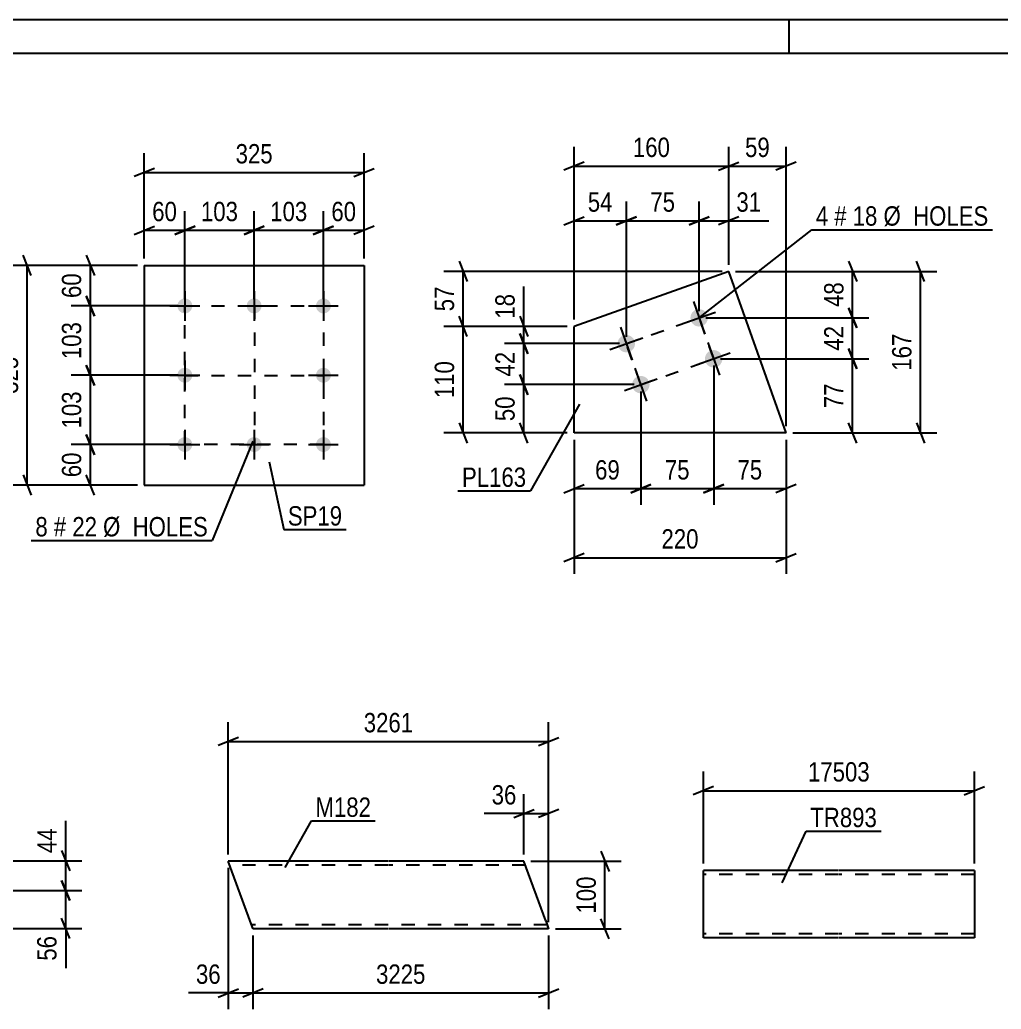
# Model space of a CAD drawing. Header units: millimetres. Extents: x 0 to 420, y 0 to 297.
# Drawn here: x 96.2 to 241.4, y 150.7 to 297 of the extents above; entities that cross this region are included whole.
import ezdxf

# ---------------------------------------------------------------- set-up
doc = ezdxf.new("R2010")
doc.units = ezdxf.units.MM
doc.linetypes.add('DXK_LINE_DOT2', pattern=[3.9198, 1.9599, -1.9599])
doc.styles.add('Arial Narrow', font='ARIALN.TTF', dxfattribs={"height": 0.2})

# ---------------------------------------------------------------- blocks, each defined once
blk = doc.blocks.new('Unknown-203762959-1135')
at = {"color": 5, "linetype": 'Continuous'}
for p, q in [((420, 297), (0, 297)), ((210, 292), (210, 297)), ((415, 292), (5, 292))]:
    blk.add_line(p, q, dxfattribs=at)
blk = doc.blocks.new('Bolt-203762959-3036 - 3002')
at = {"linetype": 'Continuous'}
for points in [[(120.64, 255.79, -1), (120.64, 253.59, -1)], [(130.89, 255.79, -1), (130.89, 253.59, -1)], [(141.14, 255.79, -1), (141.14, 253.59, -1)], [(120.64, 245.54, -1), (120.64, 243.34, -1)], [(141.14, 245.54, -1), (141.14, 243.34, -1)], [(120.64, 235.29, -1), (120.64, 233.09, -1)], [(130.89, 235.29, -1), (130.89, 233.09, -1)], [(141.14, 235.29, -1), (141.14, 233.09, -1)]]:
    blk.add_hatch(color=1, dxfattribs=at).paths.add_polyline_path(points)
at = {"color": 1, "linetype": 'Continuous'}
for p, q in [((120.64, 256.89), (120.64, 252.49)), ((130.89, 256.89), (130.89, 252.49)), ((141.14, 256.89), (141.14, 252.49)), ((118.44, 254.69), (122.84, 254.69)), ((128.69, 254.69), (133.09, 254.69)), ((138.94, 254.69), (143.34, 254.69)), ((120.64, 246.64), (120.64, 242.24)), ((141.14, 246.64), (141.14, 242.24)), ((118.44, 244.44), (122.84, 244.44)), ((138.94, 244.44), (143.34, 244.44)), ((120.64, 236.39), (120.64, 231.99)), ((130.89, 236.39), (130.89, 231.99)), ((141.14, 236.39), (141.14, 231.99)), ((118.44, 234.19), (122.84, 234.19)), ((128.69, 234.19), (133.09, 234.19)), ((138.94, 234.19), (143.34, 234.19))]:
    blk.add_line(p, q, dxfattribs=at)
blk = doc.blocks.new('Part-203762959-3051 - 3002')
at = {"color": 2, "linetype": 'Continuous'}
for p, q in [((114.64, 260.69), (114.64, 228.19)), ((114.64, 260.69), (147.14, 260.69)), ((147.14, 260.69), (147.14, 228.19)), ((114.64, 228.19), (147.14, 228.19))]:
    blk.add_line(p, q, dxfattribs=at)
blk = doc.blocks.new('Part-203762959-3608 - 3592')
at = {"color": 2, "linetype": 'Continuous'}
for p, q in [((130.58, 162.93), (127.06, 172.58)), ((150.7, 172.58), (127.06, 172.58)), ((170.8, 172.58), (150.8, 172.58)), ((174.01, 163.78), (170.8, 172.58)), ((130.67, 162.67), (130.58, 162.93)), ((130.7, 162.58), (130.67, 162.67)), ((150.7, 162.58), (130.7, 162.58)), ((174.44, 162.58), (150.8, 162.58)), ((174.01, 163.78), (174.44, 162.58))]:
    blk.add_line(p, q, dxfattribs=at)
at = {"color": 7, "linetype": 'DXK_LINE_DOT2'}
for p, q in [((150.7, 171.98), (127.28, 171.98)), ((171.02, 171.98), (150.8, 171.98)), ((150.7, 163.18), (130.49, 163.18)), ((174.23, 163.18), (150.8, 163.18)), ((174.41, 162.67), (174.32, 162.93)), ((174.44, 162.58), (174.41, 162.67))]:
    blk.add_line(p, q, dxfattribs=at)
blk = doc.blocks.new('Part-203762959-3174 - 3152')
at = {"color": 2, "linetype": 'Continuous'}
for p, q in [((217.33, 171.23), (197.33, 171.23)), ((197.33, 161.32), (197.33, 171.23)), ((237.43, 171.23), (217.43, 171.23)), ((237.43, 171.23), (237.43, 161.23)), ((197.33, 161.23), (197.33, 161.32)), ((217.33, 161.23), (197.33, 161.23)), ((237.43, 161.23), (217.43, 161.23))]:
    blk.add_line(p, q, dxfattribs=at)
at = {"color": 7, "linetype": 'DXK_LINE_DOT2'}
for p, q in [((237.43, 171.14), (237.43, 171.23)), ((217.33, 170.63), (197.33, 170.63)), ((237.43, 170.63), (217.43, 170.63)), ((197.33, 161.83), (197.33, 161.87)), ((217.33, 161.83), (197.33, 161.83)), ((237.43, 161.83), (217.43, 161.83)), ((237.43, 161.83), (237.43, 161.87))]:
    blk.add_line(p, q, dxfattribs=at)
blk = doc.blocks.new('Bolt-203762959-1985 - 1922')
at = {"linetype": 'Continuous'}
for points in [[(197.92, 253.36, -1), (195.49, 252.5, -1)], [(187.15, 249.54, -1), (184.72, 248.68, -1)], [(200.07, 247.3, -1), (197.64, 246.44, -1)], [(189.3, 243.48, -1), (186.87, 242.62, -1)]]:
    blk.add_hatch(color=1, dxfattribs=at).paths.add_polyline_path(points)
at = {"color": 1, "linetype": 'Continuous'}
for p, q in [((195.85, 255.35), (197.57, 250.51)), ((194.28, 252.07), (199.13, 253.79)), ((185.08, 251.53), (186.79, 246.69)), ((183.51, 248.25), (188.36, 249.97)), ((198, 249.29), (199.72, 244.45)), ((196.43, 246.01), (201.28, 247.73)), ((187.22, 245.47), (188.94, 240.63)), ((185.66, 242.19), (190.51, 243.91))]:
    blk.add_line(p, q, dxfattribs=at)
blk = doc.blocks.new('Part-203762959-2000 - 1922')
at = {"color": 2, "linetype": 'Continuous'}
for p, q in [((201.09, 259.79), (178.2, 251.67)), ((209.56, 235.91), (201.09, 259.79)), ((178.2, 235.91), (178.2, 251.67)), ((209.56, 235.91), (178.2, 235.91))]:
    blk.add_line(p, q, dxfattribs=at)
blk = doc.blocks.new('Rectangle-203762959-3138 - 3002')
at = {"color": 1, "linetype": 'DXK_LINE_DOT2'}
blk.add_lwpolyline([(120.64, 254.69), (141.14, 254.69), (141.14, 234.19), (120.64, 234.19), (120.64, 254.69)], close=True, dxfattribs=at)
blk = doc.blocks.new('Line-203762959-2173 - 1922')
at = {"color": 1, "linetype": 'DXK_LINE_DOT2'}
blk.add_line((185.94, 249.11), (196.71, 252.93), dxfattribs=at)
blk = doc.blocks.new('Line-203762959-3124 - 3002')
at = {"color": 1, "linetype": 'DXK_LINE_DOT2'}
blk.add_line((130.94, 254.69), (130.94, 234.19), dxfattribs=at)
blk = doc.blocks.new('Line-203762959-2166 - 1922')
at = {"color": 1, "linetype": 'DXK_LINE_DOT2'}
blk.add_line((198.86, 246.87), (196.71, 252.93), dxfattribs=at)
blk = doc.blocks.new('Line-203762959-3131 - 3002')
at = {"color": 1, "linetype": 'DXK_LINE_DOT2'}
blk.add_line((120.64, 244.39), (141.14, 244.39), dxfattribs=at)
blk = doc.blocks.new('Line-203762959-2159 - 1922')
at = {"color": 1, "linetype": 'DXK_LINE_DOT2'}
blk.add_line((188.08, 243.05), (198.86, 246.87), dxfattribs=at)
blk = doc.blocks.new('Line-203762959-2151 - 1922')
at = {"color": 1, "linetype": 'DXK_LINE_DOT2'}
blk.add_line((188.08, 243.05), (185.94, 249.11), dxfattribs=at)
blk = doc.blocks.new('StraightDimension-203762959-3089 - 3002')
at = {"color": 7, "linetype": 'Continuous'}
for p, q in [((114.64, 261.69), (114.64, 268.72)), ((120.64, 255.69), (120.64, 268.72)), ((113.14, 265.27), (116.14, 266.47)), ((122.14, 266.47), (119.14, 265.27)), ((114.64, 265.87), (120.64, 265.87))]:
    blk.add_line(p, q, dxfattribs=at)
at = {"color": 0}
blk.add_wipeout([(120.07, 266.62), (120.07, 270.82), (115.21, 270.82), (115.21, 266.62)], dxfattribs=at)
at = {"color": 3, "style": 'Arial Narrow'}
blk.add_text('60', height=2.863, dxfattribs=at).set_placement((115.81, 267.22))
blk = doc.blocks.new('StraightDimension-203762959-3053 - 3002')
at = {"color": 7, "linetype": 'Continuous'}
for p, q in [((97.92, 259.19), (96.72, 262.19)), ((113.64, 260.69), (94.47, 260.69)), ((97.32, 228.19), (97.32, 260.69)), ((96.72, 229.69), (97.92, 226.69)), ((113.64, 228.19), (94.47, 228.19))]:
    blk.add_line(p, q, dxfattribs=at)
at = {"color": 0}
blk.add_wipeout([(96.57, 247.78), (92.37, 247.78), (92.37, 241.1), (96.57, 241.1)], dxfattribs=at)
at = {"color": 3, "style": 'Arial Narrow'}
blk.add_text('325', height=2.863, rotation=90.0002, dxfattribs=at).set_placement((95.97, 241.7))
blk = doc.blocks.new('StraightDimension-203762959-3109 - 3002')
at = {"color": 7, "linetype": 'Continuous'}
for p, q in [((130.89, 255.69), (130.89, 268.72)), ((141.14, 255.69), (141.14, 268.72)), ((129.39, 265.27), (132.39, 266.47)), ((142.64, 266.47), (139.64, 265.27)), ((130.89, 265.87), (141.14, 265.87))]:
    blk.add_line(p, q, dxfattribs=at)
at = {"color": 0}
blk.add_wipeout([(139.35, 266.62), (139.35, 270.82), (132.67, 270.82), (132.67, 266.62)], dxfattribs=at)
at = {"color": 3, "style": 'Arial Narrow'}
blk.add_text('103', height=2.863, dxfattribs=at).set_placement((133.27, 267.22))
blk = doc.blocks.new('StraightDimension-203762959-3064 - 3002')
at = {"color": 7, "linetype": 'Continuous'}
for p, q in [((106.06, 245.94), (107.26, 242.94)), ((119.64, 244.44), (103.81, 244.44)), ((106.66, 234.19), (106.66, 244.44)), ((107.26, 232.69), (106.06, 235.69)), ((119.64, 234.19), (103.81, 234.19))]:
    blk.add_line(p, q, dxfattribs=at)
at = {"color": 0}
blk.add_wipeout([(105.91, 242.66), (101.71, 242.66), (101.71, 235.97), (105.91, 235.97)], dxfattribs=at)
at = {"color": 3, "style": 'Arial Narrow'}
blk.add_text('103', height=2.863, rotation=90.0002, dxfattribs=at).set_placement((105.31, 236.57))
blk = doc.blocks.new('StraightDimension-203762959-3066 - 3002')
at = {"color": 7, "linetype": 'Continuous'}
for p, q in [((106.06, 256.19), (107.26, 253.19)), ((119.64, 254.69), (103.81, 254.69)), ((106.66, 244.44), (106.66, 254.69)), ((107.26, 242.94), (106.06, 245.94)), ((119.64, 244.44), (103.81, 244.44))]:
    blk.add_line(p, q, dxfattribs=at)
at = {"color": 0}
blk.add_wipeout([(105.91, 252.91), (101.71, 252.91), (101.71, 246.22), (105.91, 246.22)], dxfattribs=at)
at = {"color": 3, "style": 'Arial Narrow'}
blk.add_text('103', height=2.863, rotation=90.0002, dxfattribs=at).set_placement((105.31, 246.82))
blk = doc.blocks.new('StraightDimension-203762959-3068 - 3002')
at = {"color": 7, "linetype": 'Continuous'}
for p, q in [((106.06, 262.19), (107.26, 259.19)), ((113.64, 260.69), (103.81, 260.69)), ((106.66, 254.69), (106.66, 260.69)), ((107.26, 253.19), (106.06, 256.19)), ((119.64, 254.69), (103.81, 254.69))]:
    blk.add_line(p, q, dxfattribs=at)
at = {"color": 0}
blk.add_wipeout([(105.91, 260.12), (101.71, 260.12), (101.71, 255.26), (105.91, 255.26)], dxfattribs=at)
at = {"color": 3, "style": 'Arial Narrow'}
blk.add_text('60', height=2.863, rotation=90.0002, dxfattribs=at).set_placement((105.31, 255.86))
blk = doc.blocks.new('StraightDimension-203762959-3078 - 3002')
at = {"color": 7, "linetype": 'Continuous'}
for p, q in [((106.06, 235.69), (107.26, 232.69)), ((119.64, 234.19), (103.81, 234.19)), ((106.66, 228.19), (106.66, 234.19)), ((107.26, 226.69), (106.06, 229.69)), ((113.64, 228.19), (103.81, 228.19))]:
    blk.add_line(p, q, dxfattribs=at)
at = {"color": 0}
blk.add_wipeout([(105.91, 233.62), (101.71, 233.62), (101.71, 228.76), (105.91, 228.76)], dxfattribs=at)
at = {"color": 3, "style": 'Arial Narrow'}
blk.add_text('60', height=2.863, rotation=90.0002, dxfattribs=at).set_placement((105.31, 229.36))
blk = doc.blocks.new('StraightDimension-203762959-3099 - 3002')
at = {"color": 7, "linetype": 'Continuous'}
for p, q in [((141.14, 255.69), (141.14, 268.72)), ((147.14, 261.69), (147.14, 268.72)), ((139.64, 265.27), (142.64, 266.47)), ((148.64, 266.47), (145.64, 265.27)), ((141.14, 265.87), (147.14, 265.87))]:
    blk.add_line(p, q, dxfattribs=at)
at = {"color": 0}
blk.add_wipeout([(146.57, 266.62), (146.57, 270.82), (141.71, 270.82), (141.71, 266.62)], dxfattribs=at)
at = {"color": 3, "style": 'Arial Narrow'}
blk.add_text('60', height=2.863, dxfattribs=at).set_placement((142.31, 267.22))
blk = doc.blocks.new('StraightDimension-203762959-3111 - 3002')
at = {"color": 7, "linetype": 'Continuous'}
for p, q in [((120.64, 255.69), (120.64, 268.72)), ((130.89, 255.69), (130.89, 268.72)), ((119.14, 265.27), (122.14, 266.47)), ((132.39, 266.47), (129.39, 265.27)), ((120.64, 265.87), (130.89, 265.87))]:
    blk.add_line(p, q, dxfattribs=at)
at = {"color": 0}
blk.add_wipeout([(129.1, 266.62), (129.1, 270.82), (122.42, 270.82), (122.42, 266.62)], dxfattribs=at)
at = {"color": 3, "style": 'Arial Narrow'}
blk.add_text('103', height=2.863, dxfattribs=at).set_placement((123.02, 267.22))
blk = doc.blocks.new('StraightDimension-203762959-3114 - 3002')
at = {"color": 7, "linetype": 'Continuous'}
for p, q in [((114.64, 261.69), (114.64, 277.26)), ((147.14, 261.69), (147.14, 277.26)), ((116.14, 275.01), (113.14, 273.81)), ((114.64, 274.41), (147.14, 274.41)), ((145.64, 273.81), (148.64, 275.01))]:
    blk.add_line(p, q, dxfattribs=at)
at = {"color": 0}
blk.add_wipeout([(134.23, 275.16), (134.23, 279.36), (127.55, 279.36), (127.55, 275.16)], dxfattribs=at)
at = {"color": 3, "style": 'Arial Narrow'}
blk.add_text('325', height=2.863, dxfattribs=at).set_placement((128.15, 275.76))
blk = doc.blocks.new('StraightDimension-203762959-3611 - 3592')
at = {"color": 7, "linetype": 'Continuous'}
for p, q in [((182.18, 174.08), (183.38, 171.08)), ((171.8, 172.58), (185.18, 172.58)), ((182.78, 162.58), (182.78, 172.58)), ((183.38, 161.08), (182.18, 164.08)), ((175.44, 162.58), (185.18, 162.58))]:
    blk.add_line(p, q, dxfattribs=at)
at = {"color": 0}
blk.add_wipeout([(182.03, 170.92), (177.83, 170.92), (177.83, 164.24), (182.03, 164.24)], dxfattribs=at)
at = {"color": 3, "style": 'Arial Narrow'}
blk.add_text('100', height=2.863, rotation=90.0002, dxfattribs=at).set_placement((181.43, 164.84))
blk = doc.blocks.new('StraightDimension-203762959-3703 - 3592')
at = {"color": 7, "linetype": 'Continuous'}
for p, q in [((127.06, 171.58), (127.06, 150.7)), ((130.7, 161.58), (130.7, 150.7)), ((125.56, 152.5), (128.56, 153.7)), ((132.2, 153.7), (129.2, 152.5)), ((127.06, 153.1), (121.16, 153.1)), ((127.06, 153.1), (121.16, 153.1)), ((127.06, 153.1), (130.7, 153.1))]:
    blk.add_line(p, q, dxfattribs=at)
at = {"color": 0}
blk.add_wipeout([(126.54, 153.85), (126.54, 158.05), (121.68, 158.05), (121.68, 153.85)], dxfattribs=at)
at = {"color": 3, "style": 'Arial Narrow'}
blk.add_text('36', height=2.863, dxfattribs=at).set_placement((122.28, 154.45))
blk = doc.blocks.new('StraightDimension-203762959-3639 - 3592')
at = {"color": 7, "linetype": 'Continuous'}
for p, q in [((170.8, 173.58), (170.8, 182.47)), ((174.44, 163.58), (174.44, 182.47)), ((169.3, 179.02), (172.3, 180.22)), ((175.94, 180.22), (172.94, 179.02)), ((170.8, 179.62), (164.9, 179.62)), ((170.8, 179.62), (164.9, 179.62)), ((170.8, 179.62), (174.44, 179.62))]:
    blk.add_line(p, q, dxfattribs=at)
at = {"color": 0}
blk.add_wipeout([(170.28, 180.37), (170.28, 184.57), (165.42, 184.57), (165.42, 180.37)], dxfattribs=at)
at = {"color": 3, "style": 'Arial Narrow'}
blk.add_text('36', height=2.863, dxfattribs=at).set_placement((166.02, 180.97))
blk = doc.blocks.new('StraightDimension-203762959-3674 - 3592')
at = {"color": 7, "linetype": 'Continuous'}
for p, q in [((127.06, 173.58), (127.06, 193.14)), ((174.44, 163.58), (174.44, 193.14)), ((128.56, 190.89), (125.56, 189.69)), ((127.06, 190.29), (174.44, 190.29)), ((172.94, 189.69), (175.94, 190.89))]:
    blk.add_line(p, q, dxfattribs=at)
at = {"color": 0}
blk.add_wipeout([(155.01, 191.04), (155.01, 195.24), (146.5, 195.24), (146.5, 191.04)], dxfattribs=at)
at = {"color": 3, "style": 'Arial Narrow'}
blk.add_text('3261', height=2.863, dxfattribs=at).set_placement((147.1, 191.64))
blk = doc.blocks.new('StraightDimension-203762959-3685 - 3592')
at = {"color": 7, "linetype": 'Continuous'}
for p, q in [((130.7, 161.58), (130.7, 150.7)), ((174.44, 161.58), (174.44, 150.7)), ((132.2, 153.7), (129.2, 152.5)), ((172.94, 152.5), (175.94, 153.7)), ((130.7, 153.1), (174.44, 153.1))]:
    blk.add_line(p, q, dxfattribs=at)
at = {"color": 0}
blk.add_wipeout([(156.83, 153.85), (156.83, 158.05), (148.32, 158.05), (148.32, 153.85)], dxfattribs=at)
at = {"color": 3, "style": 'Arial Narrow'}
blk.add_text('3225', height=2.863, dxfattribs=at).set_placement((148.92, 154.45))
blk = doc.blocks.new('StraightDimension-203762959-3177 - 3152')
at = {"color": 7, "linetype": 'Continuous'}
for p, q in [((197.33, 172.23), (197.33, 185.86)), ((237.43, 172.23), (237.43, 185.86)), ((198.83, 183.61), (195.83, 182.41)), ((197.33, 183.01), (237.43, 183.01)), ((235.93, 182.41), (238.93, 183.61))]:
    blk.add_line(p, q, dxfattribs=at)
at = {"color": 0}
blk.add_wipeout([(222.55, 183.76), (222.55, 187.96), (212.21, 187.96), (212.21, 183.76)], dxfattribs=at)
at = {"color": 3, "style": 'Arial Narrow'}
blk.add_text('17503', height=2.863, dxfattribs=at).set_placement((212.81, 184.36))
blk = doc.blocks.new('StraightDimension-203762959-2120 - 1922')
at = {"color": 7, "linetype": 'Continuous'}
for p, q in [((218.81, 261.29), (220.01, 258.29)), ((202.09, 259.79), (221.81, 259.79)), ((219.41, 252.93), (219.41, 259.79)), ((220.01, 251.43), (218.81, 254.43)), ((197.71, 252.93), (221.81, 252.93))]:
    blk.add_line(p, q, dxfattribs=at)
at = {"color": 0}
blk.add_wipeout([(218.66, 258.79), (214.46, 258.79), (214.46, 253.93), (218.66, 253.93)], dxfattribs=at)
at = {"color": 3, "style": 'Arial Narrow'}
blk.add_text('48', height=2.863, rotation=90.0002, dxfattribs=at).set_placement((218.06, 254.53))
blk = doc.blocks.new('StraightDimension-203762959-2095 - 1922')
at = {"color": 7, "linetype": 'Continuous'}
for p, q in [((178.2, 252.67), (178.2, 278.21)), ((201.09, 260.79), (201.09, 278.21)), ((179.7, 275.96), (176.7, 274.76)), ((178.2, 275.36), (201.09, 275.36)), ((199.59, 274.76), (202.59, 275.96))]:
    blk.add_line(p, q, dxfattribs=at)
at = {"color": 0}
blk.add_wipeout([(192.99, 276.11), (192.99, 280.31), (186.31, 280.31), (186.31, 276.11)], dxfattribs=at)
at = {"color": 3, "style": 'Arial Narrow'}
blk.add_text('160', height=2.863, dxfattribs=at).set_placement((186.91, 276.71))
blk = doc.blocks.new('StraightDimension-203762959-2087 - 1922')
at = {"color": 7, "linetype": 'Continuous'}
for p, q in [((201.09, 260.79), (201.09, 278.21)), ((209.56, 236.91), (209.56, 278.21)), ((199.59, 274.76), (202.59, 275.96)), ((201.09, 275.36), (209.56, 275.36)), ((211.06, 275.96), (208.06, 274.76))]:
    blk.add_line(p, q, dxfattribs=at)
at = {"color": 0}
blk.add_wipeout([(207.76, 276.11), (207.76, 280.31), (202.9, 280.31), (202.9, 276.11)], dxfattribs=at)
at = {"color": 3, "style": 'Arial Narrow'}
blk.add_text('59', height=2.863, dxfattribs=at).set_placement((203.5, 276.71))
blk = doc.blocks.new('StraightDimension-203762959-2002 - 1922')
at = {"color": 7, "linetype": 'Continuous'}
for p, q in [((196.71, 253.93), (196.71, 270.12)), ((201.09, 260.79), (201.09, 270.12)), ((195.21, 266.67), (198.21, 267.87)), ((202.59, 267.87), (199.59, 266.67)), ((196.71, 267.27), (201.09, 267.27)), ((201.09, 267.27), (207, 267.27)), ((201.09, 267.27), (207, 267.27))]:
    blk.add_line(p, q, dxfattribs=at)
at = {"color": 0}
blk.add_wipeout([(206.47, 268.02), (206.47, 272.22), (201.62, 272.22), (201.62, 268.02)], dxfattribs=at)
at = {"color": 3, "style": 'Arial Narrow'}
blk.add_text('31', height=2.863, dxfattribs=at).set_placement((202.22, 268.62))
blk = doc.blocks.new('StraightDimension-203762959-2017 - 1922')
at = {"color": 7, "linetype": 'Continuous'}
for p, q in [((185.94, 250.11), (185.94, 270.12)), ((196.71, 253.93), (196.71, 270.12)), ((184.44, 266.67), (187.44, 267.87)), ((198.21, 267.87), (195.21, 266.67)), ((185.94, 267.27), (196.71, 267.27))]:
    blk.add_line(p, q, dxfattribs=at)
at = {"color": 0}
blk.add_wipeout([(193.75, 268.02), (193.75, 272.22), (188.89, 272.22), (188.89, 268.02)], dxfattribs=at)
at = {"color": 3, "style": 'Arial Narrow'}
blk.add_text('75', height=2.863, dxfattribs=at).set_placement((189.49, 268.62))
blk = doc.blocks.new('StraightDimension-203762959-2027 - 1922')
at = {"color": 7, "linetype": 'Continuous'}
for p, q in [((178.2, 252.67), (178.2, 270.12)), ((185.94, 250.11), (185.94, 270.12)), ((176.7, 266.67), (179.7, 267.87)), ((187.44, 267.87), (184.44, 266.67)), ((178.2, 267.27), (185.94, 267.27))]:
    blk.add_line(p, q, dxfattribs=at)
at = {"color": 0}
blk.add_wipeout([(184.5, 268.02), (184.5, 272.22), (179.64, 272.22), (179.64, 268.02)], dxfattribs=at)
at = {"color": 3, "style": 'Arial Narrow'}
blk.add_text('54', height=2.863, dxfattribs=at).set_placement((180.24, 268.62))
blk = doc.blocks.new('StraightDimension-203762959-2038 - 1922')
at = {"color": 7, "linetype": 'Continuous'}
for p, q in [((188.08, 242.05), (188.08, 225.27)), ((178.2, 234.91), (178.2, 225.27)), ((176.7, 227.07), (179.7, 228.27)), ((189.58, 228.27), (186.58, 227.07)), ((178.2, 227.67), (188.08, 227.67))]:
    blk.add_line(p, q, dxfattribs=at)
at = {"color": 0}
blk.add_wipeout([(185.57, 228.42), (185.57, 232.62), (180.72, 232.62), (180.72, 228.42)], dxfattribs=at)
at = {"color": 3, "style": 'Arial Narrow'}
blk.add_text('69', height=2.863, dxfattribs=at).set_placement((181.32, 229.02))
blk = doc.blocks.new('StraightDimension-203762959-2137 - 1922')
at = {"color": 7, "linetype": 'Continuous'}
for p, q in [((170.17, 250.61), (171.37, 247.61)), ((184.94, 249.11), (167.92, 249.11)), ((170.77, 243.05), (170.77, 249.11)), ((171.37, 241.55), (170.17, 244.55)), ((187.08, 243.05), (167.92, 243.05))]:
    blk.add_line(p, q, dxfattribs=at)
at = {"color": 0}
blk.add_wipeout([(170.02, 248.51), (165.82, 248.51), (165.82, 243.65), (170.02, 243.65)], dxfattribs=at)
at = {"color": 3, "style": 'Arial Narrow'}
blk.add_text('42', height=2.863, rotation=90.0002, dxfattribs=at).set_placement((169.42, 244.25))
blk = doc.blocks.new('StraightDimension-203762959-2044 - 1922')
at = {"color": 7, "linetype": 'Continuous'}
for p, q in [((198.86, 245.87), (198.86, 225.27)), ((188.08, 242.05), (188.08, 225.27)), ((186.58, 227.07), (189.58, 228.27)), ((200.36, 228.27), (197.36, 227.07)), ((188.08, 227.67), (198.86, 227.67))]:
    blk.add_line(p, q, dxfattribs=at)
at = {"color": 0}
blk.add_wipeout([(195.9, 228.42), (195.9, 232.62), (191.04, 232.62), (191.04, 228.42)], dxfattribs=at)
at = {"color": 3, "style": 'Arial Narrow'}
blk.add_text('75', height=2.863, dxfattribs=at).set_placement((191.64, 229.02))
blk = doc.blocks.new('StraightDimension-203762959-2052 - 1922')
at = {"color": 7, "linetype": 'Continuous'}
for p, q in [((198.86, 245.87), (198.86, 225.27)), ((209.56, 234.91), (209.56, 225.27)), ((197.36, 227.07), (200.36, 228.27)), ((211.06, 228.27), (208.06, 227.07)), ((198.86, 227.67), (209.56, 227.67))]:
    blk.add_line(p, q, dxfattribs=at)
at = {"color": 0}
blk.add_wipeout([(206.64, 228.42), (206.64, 232.62), (201.78, 232.62), (201.78, 228.42)], dxfattribs=at)
at = {"color": 3, "style": 'Arial Narrow'}
blk.add_text('75', height=2.863, dxfattribs=at).set_placement((202.38, 229.02))
blk = doc.blocks.new('StraightDimension-203762959-2060 - 1922')
at = {"color": 7, "linetype": 'Continuous'}
for p, q in [((230.06, 258.29), (228.86, 261.29)), ((202.09, 259.79), (231.86, 259.79)), ((229.46, 235.91), (229.46, 259.79)), ((228.86, 237.41), (230.06, 234.41)), ((210.56, 235.91), (231.86, 235.91))]:
    blk.add_line(p, q, dxfattribs=at)
at = {"color": 0}
blk.add_wipeout([(228.71, 251.19), (224.51, 251.19), (224.51, 244.51), (228.71, 244.51)], dxfattribs=at)
at = {"color": 3, "style": 'Arial Narrow'}
blk.add_text('167', height=2.863, rotation=90.0002, dxfattribs=at).set_placement((228.11, 245.11))
blk = doc.blocks.new('StraightDimension-203762959-2067 - 1922')
at = {"color": 7, "linetype": 'Continuous'}
for p, q in [((161.21, 261.29), (162.41, 258.29)), ((200.09, 259.79), (158.96, 259.79)), ((161.81, 251.67), (161.81, 259.79)), ((162.41, 250.17), (161.21, 253.17)), ((177.2, 251.67), (158.96, 251.67))]:
    blk.add_line(p, q, dxfattribs=at)
at = {"color": 0}
blk.add_wipeout([(161.06, 258.16), (156.86, 258.16), (156.86, 253.3), (161.06, 253.3)], dxfattribs=at)
at = {"color": 3, "style": 'Arial Narrow'}
blk.add_text('57', height=2.863, rotation=90.0002, dxfattribs=at).set_placement((160.46, 253.9))
blk = doc.blocks.new('StraightDimension-203762959-2075 - 1922')
at = {"color": 7, "linetype": 'Continuous'}
for p, q in [((162.41, 250.17), (161.21, 253.17)), ((177.2, 251.67), (158.96, 251.67)), ((161.81, 235.91), (161.81, 251.67)), ((161.21, 237.41), (162.41, 234.41)), ((177.2, 235.91), (158.96, 235.91))]:
    blk.add_line(p, q, dxfattribs=at)
at = {"color": 0}
blk.add_wipeout([(161.06, 247.13), (156.86, 247.13), (156.86, 240.45), (161.06, 240.45)], dxfattribs=at)
at = {"color": 3, "style": 'Arial Narrow'}
blk.add_text('110', height=2.863, rotation=90.0002, dxfattribs=at).set_placement((160.46, 241.05))
blk = doc.blocks.new('StraightDimension-203762959-2082 - 1922')
at = {"color": 7, "linetype": 'Continuous'}
for p, q in [((178.2, 234.91), (178.2, 215.06)), ((209.56, 234.91), (209.56, 215.06)), ((179.7, 218.06), (176.7, 216.86)), ((208.06, 216.86), (211.06, 218.06)), ((178.2, 217.46), (209.56, 217.46))]:
    blk.add_line(p, q, dxfattribs=at)
at = {"color": 0}
blk.add_wipeout([(197.23, 218.21), (197.23, 222.41), (190.54, 222.41), (190.54, 218.21)], dxfattribs=at)
at = {"color": 3, "style": 'Arial Narrow'}
blk.add_text('220', height=2.863, dxfattribs=at).set_placement((191.14, 218.81))
blk = doc.blocks.new('StraightDimension-203762959-2106 - 1922')
at = {"color": 7, "linetype": 'Continuous'}
for p, q in [((218.81, 248.37), (220.01, 245.37)), ((199.86, 246.87), (221.81, 246.87)), ((219.41, 235.91), (219.41, 246.87)), ((220.01, 234.41), (218.81, 237.41)), ((210.56, 235.91), (221.81, 235.91))]:
    blk.add_line(p, q, dxfattribs=at)
at = {"color": 0}
blk.add_wipeout([(218.66, 243.82), (214.46, 243.82), (214.46, 238.96), (218.66, 238.96)], dxfattribs=at)
at = {"color": 3, "style": 'Arial Narrow'}
blk.add_text('77', height=2.863, rotation=90.0002, dxfattribs=at).set_placement((218.06, 239.56))
blk = doc.blocks.new('StraightDimension-203762959-2112 - 1922')
at = {"color": 7, "linetype": 'Continuous'}
for p, q in [((218.81, 254.43), (220.01, 251.43)), ((197.71, 252.93), (221.81, 252.93)), ((219.41, 246.87), (219.41, 252.93)), ((220.01, 245.37), (218.81, 248.37)), ((199.86, 246.87), (221.81, 246.87))]:
    blk.add_line(p, q, dxfattribs=at)
at = {"color": 0}
blk.add_wipeout([(218.66, 252.33), (214.46, 252.33), (214.46, 247.47), (218.66, 247.47)], dxfattribs=at)
at = {"color": 3, "style": 'Arial Narrow'}
blk.add_text('42', height=2.863, rotation=90.0002, dxfattribs=at).set_placement((218.06, 248.07))
blk = doc.blocks.new('StraightDimension-203762959-2129 - 1922')
at = {"color": 7, "linetype": 'Continuous'}
for p, q in [((170.77, 251.67), (170.77, 257.58)), ((170.77, 251.67), (170.77, 257.58)), ((170.17, 253.17), (171.37, 250.17)), ((177.2, 251.67), (167.92, 251.67)), ((170.77, 249.11), (170.77, 251.67)), ((171.37, 247.61), (170.17, 250.61)), ((184.94, 249.11), (167.92, 249.11))]:
    blk.add_line(p, q, dxfattribs=at)
at = {"color": 0}
blk.add_wipeout([(170.02, 257.05), (165.82, 257.05), (165.82, 252.2), (170.02, 252.2)], dxfattribs=at)
at = {"color": 3, "style": 'Arial Narrow'}
blk.add_text('18', height=2.863, rotation=90.0002, dxfattribs=at).set_placement((169.42, 252.8))
blk = doc.blocks.new('StraightDimension-203762959-2145 - 1922')
at = {"color": 7, "linetype": 'Continuous'}
for p, q in [((170.17, 244.55), (171.37, 241.55)), ((187.08, 243.05), (167.92, 243.05)), ((170.77, 235.91), (170.77, 243.05)), ((171.37, 234.41), (170.17, 237.41)), ((177.2, 235.91), (167.92, 235.91))]:
    blk.add_line(p, q, dxfattribs=at)
at = {"color": 0}
blk.add_wipeout([(170.02, 241.91), (165.82, 241.91), (165.82, 237.05), (170.02, 237.05)], dxfattribs=at)
at = {"color": 3, "style": 'Arial Narrow'}
blk.add_text('50', height=2.863, rotation=90.0002, dxfattribs=at).set_placement((169.42, 237.65))
blk = doc.blocks.new('StraightDimension-203762959-8482 - 8389')
at = {"color": 7, "linetype": 'Continuous'}
for p, q in [((103.01, 172.65), (103.01, 178.56)), ((103.01, 172.65), (103.01, 178.56)), ((102.41, 174.15), (103.61, 171.15)), ((92.64, 172.65), (105.41, 172.65)), ((103.01, 168.25), (103.01, 172.65)), ((103.61, 166.75), (102.41, 169.75)), ((94.01, 168.25), (105.41, 168.25))]:
    blk.add_line(p, q, dxfattribs=at)
at = {"color": 0}
blk.add_wipeout([(102.26, 178.03), (98.06, 178.03), (98.06, 173.18), (102.26, 173.18)], dxfattribs=at)
at = {"color": 3, "style": 'Arial Narrow'}
blk.add_text('44', height=2.863, rotation=90.0002, dxfattribs=at).set_placement((101.66, 173.78))
blk = doc.blocks.new('StraightDimension-203762959-8458 - 8389')
at = {"color": 7, "linetype": 'Continuous'}
for p, q in [((102.41, 169.75), (103.61, 166.75)), ((94.01, 168.25), (105.41, 168.25)), ((103.01, 162.65), (103.01, 168.25)), ((103.61, 161.15), (102.41, 164.15)), ((86.67, 162.65), (105.41, 162.65)), ((103.01, 162.65), (103.01, 156.75)), ((103.01, 162.65), (103.01, 156.75))]:
    blk.add_line(p, q, dxfattribs=at)
at = {"color": 0}
blk.add_wipeout([(102.26, 162.13), (98.06, 162.13), (98.06, 157.27), (102.26, 157.27)], dxfattribs=at)
at = {"color": 3, "style": 'Arial Narrow'}
blk.add_text('56', height=2.863, rotation=90.0002, dxfattribs=at).set_placement((101.66, 157.87))
blk = doc.blocks.new('Mark-203762959-3032 - 3002')
at = {"color": 0}
for points in [[(100.36, 220.61), (100.36, 223.61), (98.53, 223.61), (98.53, 220.61)], [(103.09, 220.61), (103.09, 223.61), (101.26, 223.61), (101.26, 220.61)], [(107.64, 220.61), (107.64, 223.61), (103.99, 223.61), (103.99, 220.61)], [(124.07, 220.61), (124.07, 223.61), (108.54, 223.61), (108.54, 220.61)]]:
    blk.add_wipeout(points, dxfattribs=at)
for points in [[(100.36, 220.61), (100.36, 223.61), (98.53, 223.61), (98.53, 220.61)], [(103.09, 220.61), (103.09, 223.61), (101.26, 223.61), (101.26, 220.61)], [(107.64, 220.61), (107.64, 223.61), (103.99, 223.61), (103.99, 220.61)], [(124.07, 220.61), (124.07, 223.61), (108.54, 223.61), (108.54, 220.61)]]:
    blk.add_wipeout(points, dxfattribs=at)
at = {"color": 7, "linetype": 'Continuous'}
for p in [(130.7, 234.7), (97.93, 220.01)]:
    blk.add_line(p, (124.67, 220.01), dxfattribs=at)
at = {"color": 3, "style": 'Arial Narrow'}
for s, height, p in [('8', 2.86, (98.53, 220.61)), ('#', 2.86, (101.26, 220.61)), ('22', 2.863, (103.99, 220.61)), ('Ø  HOLES', 2.863, (108.54, 220.61))]:
    blk.add_text(s, height=height, dxfattribs=at).set_placement(p)
blk = doc.blocks.new('Mark-203762959-3047 - 3002')
at = {"color": 0}
blk.add_wipeout([(143.91, 222.21), (143.91, 225.21), (135.87, 225.21), (135.87, 222.21)], dxfattribs=at)
blk.add_wipeout([(143.91, 222.21), (143.91, 225.21), (135.87, 225.21), (135.87, 222.21)], dxfattribs=at)
at = {"color": 30, "linetype": 'Continuous'}
for p, q in [((133.12, 231.64), (135.27, 221.61)), ((135.27, 221.61), (144.51, 221.61))]:
    blk.add_line(p, q, dxfattribs=at)
at = {"color": 3, "style": 'Arial Narrow'}
blk.add_text('SP19', height=2.863, dxfattribs=at).set_placement((135.87, 222.21))
blk = doc.blocks.new('Mark-203762959-3604 - 3592')
at = {"color": 0}
blk.add_wipeout([(148.18, 179.14), (148.18, 182.14), (139.96, 182.14), (139.96, 179.14)], dxfattribs=at)
blk.add_wipeout([(148.18, 179.14), (148.18, 182.14), (139.96, 182.14), (139.96, 179.14)], dxfattribs=at)
at = {"color": 30, "linetype": 'Continuous'}
for p, q in [((135.48, 171.65), (139.36, 178.54)), ((139.36, 178.54), (148.78, 178.54))]:
    blk.add_line(p, q, dxfattribs=at)
at = {"color": 3, "style": 'Arial Narrow'}
blk.add_text('M182', height=2.863, dxfattribs=at).set_placement((139.96, 179.14))
blk = doc.blocks.new('Mark-203762959-3170 - 3152')
at = {"color": 0}
blk.add_wipeout([(223.01, 177.62), (223.01, 180.62), (213.15, 180.62), (213.15, 177.62)], dxfattribs=at)
blk.add_wipeout([(223.01, 177.62), (223.01, 180.62), (213.15, 180.62), (213.15, 177.62)], dxfattribs=at)
at = {"color": 30, "linetype": 'Continuous'}
for p, q in [((208.98, 169.37), (212.55, 177.02)), ((212.55, 177.02), (223.61, 177.02))]:
    blk.add_line(p, q, dxfattribs=at)
at = {"color": 3, "style": 'Arial Narrow'}
blk.add_text('TR893', height=2.863, dxfattribs=at).set_placement((213.15, 177.62))
blk = doc.blocks.new('Mark-203762959-1981 - 1922')
at = {"color": 0}
for points in [[(215.79, 266.56), (215.79, 269.56), (213.97, 269.56), (213.97, 266.56)], [(218.52, 266.56), (218.52, 269.56), (216.69, 269.56), (216.69, 266.56)], [(223.08, 266.56), (223.08, 269.56), (219.42, 269.56), (219.42, 266.56)], [(239.51, 266.56), (239.51, 269.56), (223.98, 269.56), (223.98, 266.56)]]:
    blk.add_wipeout(points, dxfattribs=at)
for points in [[(215.79, 266.56), (215.79, 269.56), (213.97, 269.56), (213.97, 266.56)], [(218.52, 266.56), (218.52, 269.56), (216.69, 269.56), (216.69, 266.56)], [(223.08, 266.56), (223.08, 269.56), (219.42, 269.56), (219.42, 266.56)], [(239.51, 266.56), (239.51, 269.56), (223.98, 269.56), (223.98, 266.56)]]:
    blk.add_wipeout(points, dxfattribs=at)
at = {"color": 7, "linetype": 'Continuous'}
for p, q in [((196.71, 252.93), (213.37, 265.96)), ((213.37, 265.96), (240.11, 265.96))]:
    blk.add_line(p, q, dxfattribs=at)
at = {"color": 3, "style": 'Arial Narrow'}
for s, height, p in [('4', 2.86, (213.97, 266.56)), ('#', 2.86, (216.69, 266.56)), ('18', 2.863, (219.42, 266.56)), ('Ø  HOLES', 2.863, (223.98, 266.56))]:
    blk.add_text(s, height=height, dxfattribs=at).set_placement(p)
blk = doc.blocks.new('Mark-203762959-1996 - 1922')
at = {"color": 0}
blk.add_wipeout([(171.14, 227.93), (171.14, 230.93), (161.63, 230.93), (161.63, 227.93)], dxfattribs=at)
blk.add_wipeout([(171.14, 227.93), (171.14, 230.93), (161.63, 230.93), (161.63, 227.93)], dxfattribs=at)
at = {"color": 30, "linetype": 'Continuous'}
for p in [(179.01, 240.14), (161.03, 227.33)]:
    blk.add_line(p, (171.74, 227.33), dxfattribs=at)
at = {"color": 3, "style": 'Arial Narrow'}
blk.add_text('PL163', height=2.863, dxfattribs=at).set_placement((161.63, 227.93))

msp = doc.modelspace()

# ---------------------------------------------------------------- block references
for name in ['Unknown-203762959-1135', 'Part-203762959-3051 - 3002', 'Part-203762959-2000 - 1922', 'Bolt-203762959-3036 - 3002', 'Rectangle-203762959-3138 - 3002', 'Line-203762959-3124 - 3002', 'Bolt-203762959-1985 - 1922', 'Line-203762959-2173 - 1922', 'Line-203762959-2166 - 1922', 'Line-203762959-2151 - 1922', 'Line-203762959-2159 - 1922', 'Line-203762959-3131 - 3002', 'Part-203762959-3608 - 3592', 'Part-203762959-3174 - 3152']:
    msp.add_blockref(name, (0, 0))

# ---------------------------------------------------------------- next in the draw order: block references
for name in ['StraightDimension-203762959-3089 - 3002', 'StraightDimension-203762959-3109 - 3002', 'StraightDimension-203762959-2120 - 1922', 'StraightDimension-203762959-2038 - 1922', 'Mark-203762959-3047 - 3002', 'StraightDimension-203762959-3177 - 3152', 'StraightDimension-203762959-8482 - 8389', 'StraightDimension-203762959-3611 - 3592', 'StraightDimension-203762959-3703 - 3592']:
    msp.add_blockref(name, (0, 0))

# ---------------------------------------------------------------- next in the draw order: block references
for name in ['StraightDimension-203762959-2095 - 1922', 'StraightDimension-203762959-3099 - 3002', 'StraightDimension-203762959-3053 - 3002', 'StraightDimension-203762959-3639 - 3592', 'Mark-203762959-3170 - 3152', 'StraightDimension-203762959-8458 - 8389', 'StraightDimension-203762959-3685 - 3592']:
    msp.add_blockref(name, (0, 0))

# ---------------------------------------------------------------- next in the draw order: block references
for name in ['StraightDimension-203762959-2087 - 1922', 'StraightDimension-203762959-3064 - 3002', 'StraightDimension-203762959-3674 - 3592']:
    msp.add_blockref(name, (0, 0))

# ---------------------------------------------------------------- next in the draw order: block references
for name in ['StraightDimension-203762959-2002 - 1922', 'StraightDimension-203762959-3066 - 3002', 'StraightDimension-203762959-3078 - 3002', 'Mark-203762959-3604 - 3592']:
    msp.add_blockref(name, (0, 0))

# ---------------------------------------------------------------- next in the draw order: block references
for name in ['StraightDimension-203762959-2017 - 1922', 'StraightDimension-203762959-3068 - 3002', 'Mark-203762959-3032 - 3002']:
    msp.add_blockref(name, (0, 0))

# ---------------------------------------------------------------- next in the draw order: block references
for name in ['StraightDimension-203762959-2027 - 1922', 'StraightDimension-203762959-3111 - 3002']:
    msp.add_blockref(name, (0, 0))

# ---------------------------------------------------------------- next in the draw order: block references
for name in ['StraightDimension-203762959-3114 - 3002', 'StraightDimension-203762959-2137 - 1922']:
    msp.add_blockref(name, (0, 0))

# ---------------------------------------------------------------- next in the draw order: block references
for name in ['StraightDimension-203762959-2067 - 1922', 'StraightDimension-203762959-2044 - 1922']:
    msp.add_blockref(name, (0, 0))

# ---------------------------------------------------------------- next in the draw order: block references
for name in ['StraightDimension-203762959-2075 - 1922', 'StraightDimension-203762959-2052 - 1922']:
    msp.add_blockref(name, (0, 0))

# ---------------------------------------------------------------- next in the draw order: block references
for name in ['StraightDimension-203762959-2060 - 1922', 'StraightDimension-203762959-2129 - 1922']:
    msp.add_blockref(name, (0, 0))

# ---------------------------------------------------------------- next in the draw order: block references
msp.add_blockref('StraightDimension-203762959-2082 - 1922', (0, 0))

# ---------------------------------------------------------------- next in the draw order: block references
for name in ['StraightDimension-203762959-2106 - 1922', 'StraightDimension-203762959-2145 - 1922']:
    msp.add_blockref(name, (0, 0))

# ---------------------------------------------------------------- next in the draw order: block references
for name in ['StraightDimension-203762959-2112 - 1922', 'Mark-203762959-1996 - 1922']:
    msp.add_blockref(name, (0, 0))

# ---------------------------------------------------------------- next in the draw order: block references
msp.add_blockref('Mark-203762959-1981 - 1922', (0, 0))

doc.saveas('drawing.dxf')
